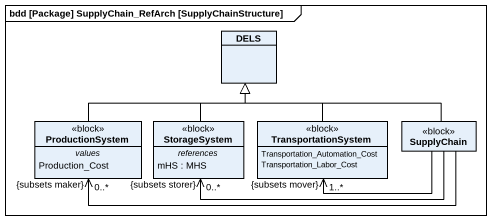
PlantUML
@startuml
mainframe bdd [Package] SupplyChain_RefArch [SupplyChainStructure]
hide circle
hide empty members
class DELS
class ProductionSystem <<block>> {
  -- values --
  Production_Cost
}
class StorageSystem <<block>> {
  -- references --
  mHS : MHS
}
class TransportationSystem <<block>> {
  Transportation_Automation_Cost
  Transportation_Labor_Cost
}
class SupplyChain <<block>>
ProductionSystem -right-|> DELS
StorageSystem -up-|> DELS
TransportationSystem -up-|> DELS
SupplyChain -left-|> DELS
SupplyChain -left-> "{subsets maker}\n0..*" ProductionSystem
SupplyChain -left-> "0..*\n{subsets storer}" StorageSystem
SupplyChain -left-> "1..*\n{subsets mover}" TransportationSystem
@enduml
